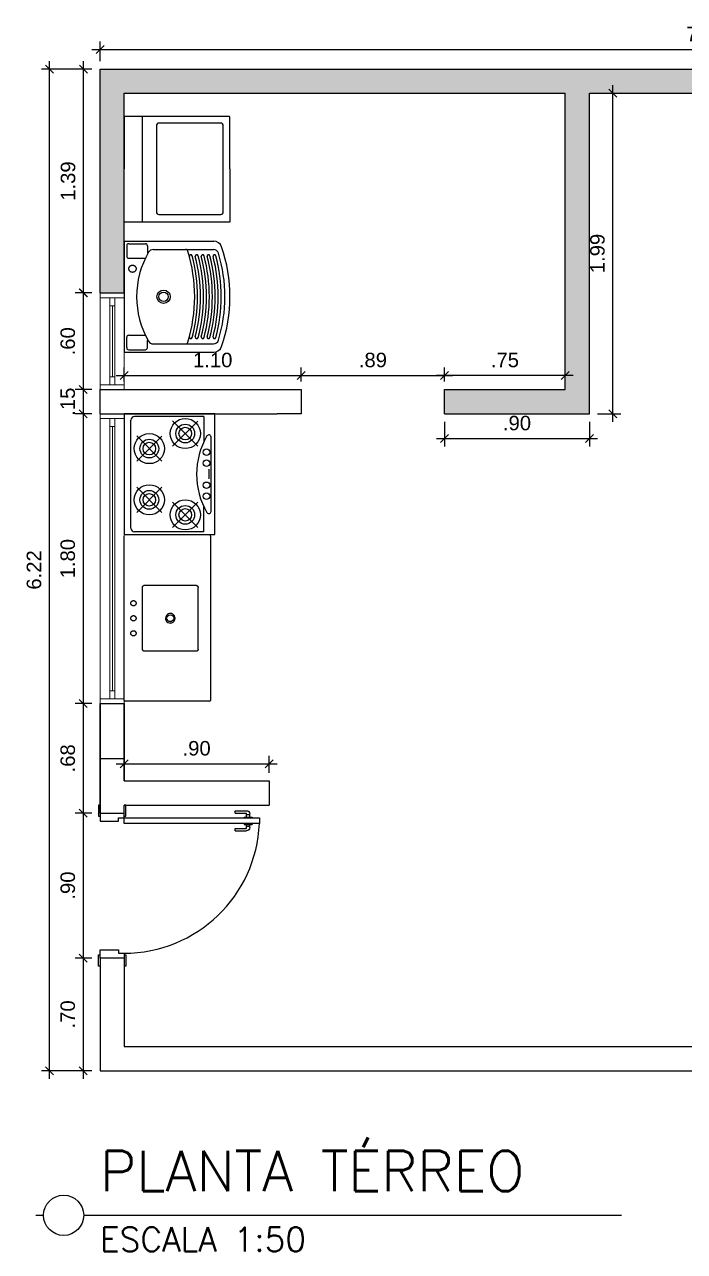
# Model space of a CAD drawing. Header units: millimetres. Extents: x 778.5 to 797.5, y 737.4 to 745.
# Drawn here: x 778.5 to 782.6, y 737.43 to 745.05 of the extents above; entities that cross this region are included whole.
import ezdxf

# ---------------------------------------------------------------- set-up
doc = ezdxf.new("R2010")
doc.units = ezdxf.units.MM
doc.linetypes.add('DASHED', pattern=[15, 12, -3])
doc.linetypes.add('DASHSPACE', pattern=[30, 12, -18])
for name, color, linetype in [('ALVENARIA', 4, 'Continuous'), ('CAIXILHOS', 1, 'Continuous'), ('COTAS', 7, 'Continuous'), ('HACHURA', 253, 'Continuous'), ('MOBILIARIOS', 8, 'Continuous'), ('SIMBOLOS', 7, 'Continuous'), ('TEXTOS', 2, 'Continuous')]:
    doc.layers.add(name, color=color, linetype=linetype)
doc.layers.add('Arq-Caixilho', color=1, linetype='Continuous', lineweight=13)
doc.layers.add('Arq-Parede Baixa Osso', color=2, linetype='Continuous', lineweight=20)
doc.styles.add('1.50', font='simplex.shx', dxfattribs={"height": 0.06})
doc.styles.get("Standard").update_dxf_attribs({"font": 'arial.ttf'})
doc.dimstyles.new('1.50', dxfattribs={"dimscale": 0.5, "dimtxt": 0.18, "dimasz": 0.1, "dimexe": 0.1, "dimexo": 0.1, "dimgap": 0.1, "dimtad": 1, "dimzin": 4, "dimdsep": 46, "dimtxsty": 'Standard', "dimblk": 'OBLIQUE', "dimcen": 0.1, "dimdle": 0.1, "dimclrd": 1, "dimclre": 1, "dimclrt": 256, "dimadec": 0, "dimazin": 0, "dimtfac": 1, "dimtmove": 0, "dimatfit": 3, "dimldrblk": 'ORIGIN2', "dimfxl": 1.25, "dimtolj": 1, "dimarcsym": 1})
pattern_1 = [(0, (0, 0), (0, 6.985), [5.08, -1.905]), (90, (0, 0), (-6.985, 4e-16), [5.08, -1.905])]

# ---------------------------------------------------------------- blocks, each defined once
blk = doc.blocks.new('macaneta')
for p, q in [((-0.0425, -0.06), (-0.0225, -0.06)), ((-0.0361, -0.06), (-0.0361, -0.08)), ((-0.0175, -0.045), (-0.0225, -0.045)), ((-0.0225, -0.095), (-0.0225, -0.045)), ((0.0225, -0.045), (0.0175, -0.045)), ((0.0225, -0.095), (0.0225, -0.045)), ((0.0225, -0.06), (0.0425, -0.06)), ((0.0361, -0.06), (0.0361, -0.08)), ((-0.0625, -0.15), (-0.0625, -0.08)), ((-0.0625, -0.15), (-0.0475, -0.15)), ((-0.0475, -0.15), (-0.0475, -0.08)), ((-0.0475, -0.08), (-0.0225, -0.08)), ((-0.0175, -0.095), (-0.0225, -0.095)), ((0.0225, -0.095), (0.0175, -0.095)), ((0.0225, -0.08), (0.0475, -0.08)), ((0.0475, -0.15), (0.0475, -0.08)), ((0.0475, -0.15), (0.0625, -0.15)), ((0.0625, -0.15), (0.0625, -0.08))]:
    blk.add_line(p, q)
for centre, start, end in [((-0.0425, -0.08), 90, 180), ((0.0425, -0.08), 0, 90)]:
    blk.add_arc(centre, 0.02, start, end)
blk = doc.blocks.new('*U8')
blk.add_lwpolyline([(0.065, 0.2), (0.03, 0.2), (0.03, 1.04), (0.065, 1.04)], close=True)
for points in [[(0.02, 0.2), (0.02, 0.21), (-0.05, 0.21), (-0.05, 0.2)], [(0, 0.05), (0.05, 0.05), (0.05, 0.165), (0.03, 0.165), (0.03, 0.2), (0, 0.2)], [(0.9, 0.05), (0.85, 0.05), (0.85, 0.165), (0.87, 0.165), (0.87, 0.2), (0.9, 0.2)], [(0.88, 0.2), (0.88, 0.21), (0.95, 0.21), (0.95, 0.2)], [(-0.05, 0.05), (-0.05, 0.04), (0.02, 0.04), (0.02, 0.05)], [(0.95, 0.05), (0.95, 0.04), (0.88, 0.04), (0.88, 0.05)]]:
    blk.add_lwpolyline(points)
at = {"ltscale": 0.5}
blk.add_arc((0.0287, 0.1995), 0.8413, 0.03591, 87.52634, dxfattribs=at)
at = {"xscale": -1}
blk.add_blockref('macaneta', (0.0475, 1.04), dxfattribs=at)
blk = doc.blocks.new('*U10')
at = {"layer": 'Arq-Caixilho'}
for p, q in [((1.77, 0.0917), (0.08, 0.0917)), ((1.72, 0.0767), (0.08, 0.0767)), ((1.77, 0.0617), (0.08, 0.0617))]:
    blk.add_line(p, q, dxfattribs=at)
for points in [[(0, 0), (0.03, 0), (0.03, 0.15), (0, 0.15)], [(0.03, 0.0917), (0.08, 0.0917), (0.08, 0.0617), (0.03, 0.0617)], [(1.77, 0.0917), (1.72, 0.0917), (1.72, 0.0617), (1.77, 0.0617)], [(1.8, 0), (1.77, 0), (1.77, 0.15), (1.8, 0.15)], [(1.77, 0.0917), (1.77, 0.0917), (1.77, 0.0617), (1.77, 0.0617)]]:
    blk.add_lwpolyline(points, dxfattribs=at)
at = {"layer": 'Arq-Parede Baixa Osso'}
for p, q in [((1.77, 0.15), (0.03, 0.15)), ((1.77, 0), (0.03, 0))]:
    blk.add_line(p, q, dxfattribs=at)
blk = doc.blocks.new('*U11')
at = {"layer": 'Arq-Caixilho'}
for p, q in [((0.57, 0.0917), (0.08, 0.0917)), ((0.52, 0.0767), (0.08, 0.0767)), ((0.57, 0.0617), (0.08, 0.0617))]:
    blk.add_line(p, q, dxfattribs=at)
for points in [[(0, 0), (0.03, 0), (0.03, 0.15), (0, 0.15)], [(0.03, 0.0917), (0.08, 0.0917), (0.08, 0.0617), (0.03, 0.0617)], [(0.57, 0.0917), (0.52, 0.0917), (0.52, 0.0617), (0.57, 0.0617)], [(0.6, 0), (0.57, 0), (0.57, 0.15), (0.6, 0.15)], [(0.57, 0.0917), (0.57, 0.0917), (0.57, 0.0617), (0.57, 0.0617)]]:
    blk.add_lwpolyline(points, dxfattribs=at)
at = {"layer": 'Arq-Parede Baixa Osso'}
for p, q in [((0.57, 0.15), (0.03, 0.15)), ((0.57, 0), (0.03, 0))]:
    blk.add_line(p, q, dxfattribs=at)
blk = doc.blocks.new('_Oblique')
at = {"color": 0, "linetype": 'ByBlock', "lineweight": -2}
blk.add_line((-0.5, -0.5), (0.5, 0.5), dxfattribs=at)
blk = doc.blocks.new('*D30')
at = {"layer": 'COTAS', "color": 1, "lineweight": -2, "transparency": 16777216}
for p, q in [((778.9166, 744.7682), (778.8141, 744.7682)), ((778.8641, 743.3282), (778.8641, 744.8182)), ((778.9166, 743.3782), (778.8141, 743.3782))]:
    blk.add_line(p, q, dxfattribs=at)
at = {"layer": 'Defpoints', "color": 0, "transparency": 16777216}
for p in [(778.8641, 744.7682), (778.9666, 744.7682), (778.9666, 743.3782)]:
    blk.add_point(p, dxfattribs=at)
at = {"layer": 'COTAS', "color": 1, "lineweight": -2, "transparency": 16777216, "xscale": 0.05, "yscale": 0.05, "zscale": 0.05}
for p, rotation in [((778.8641, 744.7682), 90), ((778.8641, 743.3782), 270)]:
    blk.add_blockref('_Oblique', p, dxfattribs=dict(at, rotation=rotation))
at = {"layer": 'COTAS', "transparency": 16777216, "insert": (778.7681, 744.0732), "char_height": 0.09, "attachment_point": 5, "rotation": 90}
blk.add_mtext('\\A1;1.39', dxfattribs=at)
blk = doc.blocks.new('_Origin2')
at = {"color": 0, "linetype": 'ByBlock', "lineweight": -2}
blk.add_line((-0.5, 0), (-1, 0), dxfattribs=at)
for radius in [0.5, 0.25]:
    blk.add_circle((0, 0), radius, dxfattribs=at)
blk = doc.blocks.new('*D31')
at = {"layer": 'COTAS', "color": 1, "lineweight": -2, "transparency": 16777216}
for p, q in [((778.9666, 744.8182), (778.9666, 744.9401)), ((786.4966, 744.8182), (786.4966, 744.9401)), ((778.9166, 744.8901), (786.5466, 744.8901))]:
    blk.add_line(p, q, dxfattribs=at)
at = {"layer": 'Defpoints', "color": 0, "transparency": 16777216}
for p in [(786.4966, 744.8901), (778.9666, 744.7682), (786.4966, 744.7682)]:
    blk.add_point(p, dxfattribs=at)
at = {"layer": 'COTAS', "color": 1, "lineweight": -2, "transparency": 16777216, "xscale": 0.05, "yscale": 0.05, "zscale": 0.05, "rotation": 180}
blk.add_blockref('_Oblique', (778.9666, 744.8901), dxfattribs=at)
at = {"layer": 'COTAS', "color": 1, "lineweight": -2, "transparency": 16777216, "xscale": 0.05, "yscale": 0.05, "zscale": 0.05}
blk.add_blockref('_Oblique', (786.4966, 744.8901), dxfattribs=at)
at = {"layer": 'COTAS', "transparency": 16777216, "insert": (782.7316, 744.9861), "char_height": 0.09, "attachment_point": 5}
blk.add_mtext('\\A1;7.53', dxfattribs=at)
blk = doc.blocks.new('*D35')
at = {"layer": 'COTAS', "color": 1, "lineweight": -2, "transparency": 16777216}
for p, q in [((778.8624, 743.4282), (778.8624, 742.7282)), ((778.9166, 743.3782), (778.8124, 743.3782)), ((778.9166, 742.7782), (778.8124, 742.7782))]:
    blk.add_line(p, q, dxfattribs=at)
at = {"layer": 'Defpoints', "color": 0, "transparency": 16777216}
for p in [(778.9666, 743.3782), (778.8624, 742.7782), (778.9666, 742.7782)]:
    blk.add_point(p, dxfattribs=at)
at = {"layer": 'COTAS', "color": 1, "lineweight": -2, "transparency": 16777216, "xscale": 0.05, "yscale": 0.05, "zscale": 0.05}
for p, rotation in [((778.8624, 743.3782), 90), ((778.8624, 742.7782), 270)]:
    blk.add_blockref('_Oblique', p, dxfattribs=dict(at, rotation=rotation))
at = {"layer": 'COTAS', "transparency": 16777216, "insert": (778.7665, 743.0782), "char_height": 0.09, "attachment_point": 5, "rotation": 90}
blk.add_mtext('\\A1;.60', dxfattribs=at)
blk = doc.blocks.new('*D36')
at = {"layer": 'COTAS', "color": 1, "lineweight": -2, "transparency": 16777216}
for p, q in [((778.8624, 742.8282), (778.8624, 742.5782)), ((778.9166, 742.7782), (778.8124, 742.7782)), ((778.9166, 742.6282), (778.8124, 742.6282))]:
    blk.add_line(p, q, dxfattribs=at)
at = {"layer": 'Defpoints', "color": 0, "transparency": 16777216}
for p in [(778.9666, 742.7782), (778.8624, 742.6282), (778.9666, 742.6282)]:
    blk.add_point(p, dxfattribs=at)
at = {"layer": 'COTAS', "color": 1, "lineweight": -2, "transparency": 16777216, "xscale": 0.05, "yscale": 0.05, "zscale": 0.05}
for p, rotation in [((778.8624, 742.7782), 90), ((778.8624, 742.6282), 270)]:
    blk.add_blockref('_Oblique', p, dxfattribs=dict(at, rotation=rotation))
at = {"layer": 'COTAS', "transparency": 16777216, "insert": (778.7665, 742.7032), "char_height": 0.09, "attachment_point": 5, "rotation": 90}
blk.add_mtext('\\A1;.15', dxfattribs=at)
blk = doc.blocks.new('*D37')
at = {"layer": 'COTAS', "color": 1, "lineweight": -2, "transparency": 16777216}
for p, q in [((778.8624, 742.6782), (778.8624, 740.7782)), ((778.9166, 742.6282), (778.8124, 742.6282)), ((778.9166, 740.8282), (778.8124, 740.8282))]:
    blk.add_line(p, q, dxfattribs=at)
at = {"layer": 'Defpoints', "color": 0, "transparency": 16777216}
for p in [(778.9666, 742.6282), (778.8624, 740.8282), (778.9666, 740.8282)]:
    blk.add_point(p, dxfattribs=at)
at = {"layer": 'COTAS', "color": 1, "lineweight": -2, "transparency": 16777216, "xscale": 0.05, "yscale": 0.05, "zscale": 0.05}
for p, rotation in [((778.8624, 742.6282), 90), ((778.8624, 740.8282), 270)]:
    blk.add_blockref('_Oblique', p, dxfattribs=dict(at, rotation=rotation))
at = {"layer": 'COTAS', "transparency": 16777216, "insert": (778.7665, 741.7282), "char_height": 0.09, "attachment_point": 5, "rotation": 90}
blk.add_mtext('\\A1;1.80', dxfattribs=at)
blk = doc.blocks.new('*D38')
at = {"layer": 'COTAS', "color": 1, "lineweight": -2, "transparency": 16777216}
for p, q in [((778.9166, 740.8282), (778.8124, 740.8282)), ((778.8624, 740.8782), (778.8624, 740.0982)), ((778.9166, 740.1482), (778.8124, 740.1482))]:
    blk.add_line(p, q, dxfattribs=at)
at = {"layer": 'Defpoints', "color": 0, "transparency": 16777216}
for p in [(778.9666, 740.8282), (778.8624, 740.1482), (778.9666, 740.1482)]:
    blk.add_point(p, dxfattribs=at)
at = {"layer": 'COTAS', "color": 1, "lineweight": -2, "transparency": 16777216, "xscale": 0.05, "yscale": 0.05, "zscale": 0.05}
for p, rotation in [((778.8624, 740.8282), 90), ((778.8624, 740.1482), 270)]:
    blk.add_blockref('_Oblique', p, dxfattribs=dict(at, rotation=rotation))
at = {"layer": 'COTAS', "transparency": 16777216, "insert": (778.7665, 740.4882), "char_height": 0.09, "attachment_point": 5, "rotation": 90}
blk.add_mtext('\\A1;.68', dxfattribs=at)
blk = doc.blocks.new('*D39')
at = {"layer": 'COTAS', "color": 1, "lineweight": -2, "transparency": 16777216}
for p, q in [((778.8624, 740.1982), (778.8624, 739.1982)), ((778.9166, 740.1482), (778.8124, 740.1482)), ((778.9166, 739.2482), (778.8124, 739.2482))]:
    blk.add_line(p, q, dxfattribs=at)
at = {"layer": 'Defpoints', "color": 0, "transparency": 16777216}
for p in [(778.9666, 740.1482), (778.8624, 739.2482), (778.9666, 739.2482)]:
    blk.add_point(p, dxfattribs=at)
at = {"layer": 'COTAS', "color": 1, "lineweight": -2, "transparency": 16777216, "xscale": 0.05, "yscale": 0.05, "zscale": 0.05}
for p, rotation in [((778.8624, 740.1482), 90), ((778.8624, 739.2482), 270)]:
    blk.add_blockref('_Oblique', p, dxfattribs=dict(at, rotation=rotation))
at = {"layer": 'COTAS', "transparency": 16777216, "insert": (778.7665, 739.6982), "char_height": 0.09, "attachment_point": 5, "rotation": 90}
blk.add_mtext('\\A1;.90', dxfattribs=at)
blk = doc.blocks.new('*D40')
at = {"layer": 'COTAS', "color": 1, "lineweight": -2, "transparency": 16777216}
for p, q in [((778.8624, 739.2982), (778.8624, 738.4982)), ((778.9166, 739.2482), (778.8124, 739.2482)), ((778.9166, 738.5482), (778.8124, 738.5482))]:
    blk.add_line(p, q, dxfattribs=at)
at = {"layer": 'Defpoints', "color": 0, "transparency": 16777216}
for p in [(778.9666, 739.2482), (778.8624, 738.5482), (778.9666, 738.5482)]:
    blk.add_point(p, dxfattribs=at)
at = {"layer": 'COTAS', "color": 1, "lineweight": -2, "transparency": 16777216, "xscale": 0.05, "yscale": 0.05, "zscale": 0.05}
for p, rotation in [((778.8624, 739.2482), 90), ((778.8624, 738.5482), 270)]:
    blk.add_blockref('_Oblique', p, dxfattribs=dict(at, rotation=rotation))
at = {"layer": 'COTAS', "transparency": 16777216, "insert": (778.7665, 738.8982), "char_height": 0.09, "attachment_point": 5, "rotation": 90}
blk.add_mtext('\\A1;.70', dxfattribs=at)
blk = doc.blocks.new('*D41')
at = {"layer": 'COTAS', "color": 1, "lineweight": -2, "transparency": 16777216}
for p, q in [((778.9166, 744.7682), (778.6025, 744.7682)), ((778.6525, 738.4982), (778.6525, 744.8182)), ((778.9166, 738.5482), (778.6025, 738.5482))]:
    blk.add_line(p, q, dxfattribs=at)
at = {"layer": 'Defpoints', "color": 0, "transparency": 16777216}
for p in [(778.6525, 744.7682), (778.9666, 744.7682), (778.9666, 738.5482)]:
    blk.add_point(p, dxfattribs=at)
at = {"layer": 'COTAS', "color": 1, "lineweight": -2, "transparency": 16777216, "xscale": 0.05, "yscale": 0.05, "zscale": 0.05}
for p, rotation in [((778.6525, 744.7682), 90), ((778.6525, 738.5482), 270)]:
    blk.add_blockref('_Oblique', p, dxfattribs=dict(at, rotation=rotation))
at = {"layer": 'COTAS', "transparency": 16777216, "insert": (778.5566, 741.6582), "char_height": 0.09, "attachment_point": 5, "rotation": 90}
blk.add_mtext('\\A1;6.22', dxfattribs=at)
blk = doc.blocks.new('*D42')
at = {"color": 1, "lineweight": -2, "transparency": 16777216}
for p, q in [((779.0666, 742.8656), (780.2666, 742.8656)), ((779.1166, 742.8282), (779.1166, 742.9156)), ((780.2166, 742.8282), (780.2166, 742.9156))]:
    blk.add_line(p, q, dxfattribs=at)
at = {"layer": 'Defpoints', "color": 0, "transparency": 16777216}
for p in [(780.2166, 742.8656), (779.1166, 742.7782), (780.2166, 742.7782)]:
    blk.add_point(p, dxfattribs=at)
at = {"color": 1, "lineweight": -2, "transparency": 16777216, "xscale": 0.05, "yscale": 0.05, "zscale": 0.05, "rotation": 180}
blk.add_blockref('_Oblique', (779.1166, 742.8656), dxfattribs=at)
at = {"color": 1, "lineweight": -2, "transparency": 16777216, "xscale": 0.05, "yscale": 0.05, "zscale": 0.05}
blk.add_blockref('_Oblique', (780.2166, 742.8656), dxfattribs=at)
at = {"transparency": 16777216, "insert": (779.6666, 742.9615), "char_height": 0.09, "attachment_point": 5}
blk.add_mtext('\\A1;1.10', dxfattribs=at)
blk = doc.blocks.new('*D43')
at = {"color": 1, "lineweight": -2, "transparency": 16777216}
for p, q in [((780.1666, 742.8656), (781.1566, 742.8656)), ((780.2166, 742.8282), (780.2166, 742.9156)), ((781.1066, 742.8282), (781.1066, 742.9156))]:
    blk.add_line(p, q, dxfattribs=at)
at = {"layer": 'Defpoints', "color": 0, "transparency": 16777216}
for p in [(781.1066, 742.8656), (780.2166, 742.7782), (781.1066, 742.7782)]:
    blk.add_point(p, dxfattribs=at)
at = {"color": 1, "lineweight": -2, "transparency": 16777216, "xscale": 0.05, "yscale": 0.05, "zscale": 0.05, "rotation": 180}
blk.add_blockref('_Oblique', (780.2166, 742.8656), dxfattribs=at)
at = {"color": 1, "lineweight": -2, "transparency": 16777216, "xscale": 0.05, "yscale": 0.05, "zscale": 0.05}
blk.add_blockref('_Oblique', (781.1066, 742.8656), dxfattribs=at)
at = {"transparency": 16777216, "insert": (780.6616, 742.9615), "char_height": 0.09, "attachment_point": 5}
blk.add_mtext('\\A1;.89', dxfattribs=at)
blk = doc.blocks.new('*D44')
at = {"color": 1, "lineweight": -2, "transparency": 16777216}
for p, q in [((781.9066, 742.8656), (781.0566, 742.8656)), ((781.1066, 742.8282), (781.1066, 742.9156)), ((781.8566, 742.8282), (781.8566, 742.9156))]:
    blk.add_line(p, q, dxfattribs=at)
at = {"layer": 'Defpoints', "color": 0, "transparency": 16777216}
for p in [(781.1066, 742.8656), (781.1066, 742.7782), (781.8566, 742.7782)]:
    blk.add_point(p, dxfattribs=at)
at = {"color": 1, "lineweight": -2, "transparency": 16777216, "xscale": 0.05, "yscale": 0.05, "zscale": 0.05, "rotation": 180}
blk.add_blockref('_Oblique', (781.1066, 742.8656), dxfattribs=at)
at = {"color": 1, "lineweight": -2, "transparency": 16777216, "xscale": 0.05, "yscale": 0.05, "zscale": 0.05}
blk.add_blockref('_Oblique', (781.8566, 742.8656), dxfattribs=at)
at = {"transparency": 16777216, "insert": (781.4816, 742.9614), "char_height": 0.09, "attachment_point": 5}
blk.add_mtext('\\A1;.75', dxfattribs=at)
blk = doc.blocks.new('*D45')
at = {"color": 1, "lineweight": -2, "transparency": 16777216}
for p, q in [((782.0566, 744.6182), (782.2026, 744.6182)), ((782.1526, 742.5782), (782.1526, 744.6682)), ((782.0566, 742.6282), (782.2026, 742.6282))]:
    blk.add_line(p, q, dxfattribs=at)
at = {"layer": 'Defpoints', "color": 0, "transparency": 16777216}
for p in [(782.0066, 744.6182), (782.1526, 744.6182), (782.0066, 742.6282)]:
    blk.add_point(p, dxfattribs=at)
at = {"color": 1, "lineweight": -2, "transparency": 16777216, "xscale": 0.05, "yscale": 0.05, "zscale": 0.05}
for p, rotation in [((782.1526, 744.6182), 90), ((782.1526, 742.6282), 270)]:
    blk.add_blockref('_Oblique', p, dxfattribs=dict(at, rotation=rotation))
at = {"transparency": 16777216, "insert": (782.0566, 743.6232), "char_height": 0.09, "attachment_point": 5, "rotation": 90}
blk.add_mtext('\\A1;1.99', dxfattribs=at)
blk = doc.blocks.new('*D50')
at = {"layer": 'Defpoints', "color": 0, "transparency": 16777216}
for p in [(779.1166, 740.5616), (780.0166, 740.4543), (780.0166, 740.3482)]:
    blk.add_point(p, dxfattribs=at)
at = {"layer": 'SIMBOLOS', "color": 1, "lineweight": -2, "transparency": 16777216}
for p, q in [((779.1166, 740.5116), (779.1166, 740.4043)), ((780.0166, 740.3982), (780.0166, 740.5043)), ((779.0666, 740.4543), (780.0666, 740.4543))]:
    blk.add_line(p, q, dxfattribs=at)
at = {"layer": 'SIMBOLOS', "color": 1, "lineweight": -2, "transparency": 16777216, "xscale": 0.05, "yscale": 0.05, "zscale": 0.05, "rotation": 180}
blk.add_blockref('_Oblique', (779.1166, 740.4543), dxfattribs=at)
at = {"layer": 'SIMBOLOS', "color": 1, "lineweight": -2, "transparency": 16777216, "xscale": 0.05, "yscale": 0.05, "zscale": 0.05}
blk.add_blockref('_Oblique', (780.0166, 740.4543), dxfattribs=at)
at = {"layer": 'SIMBOLOS', "transparency": 16777216, "insert": (779.5666, 740.5502), "char_height": 0.09, "attachment_point": 5}
blk.add_mtext('\\A1;.90', dxfattribs=at)
blk = doc.blocks.new('*D51')
at = {"color": 1, "lineweight": -2, "transparency": 16777216}
for p, q in [((781.1066, 742.5782), (781.1066, 742.4239)), ((782.0066, 742.5782), (782.0066, 742.4239)), ((781.0566, 742.4739), (782.0566, 742.4739))]:
    blk.add_line(p, q, dxfattribs=at)
at = {"layer": 'Defpoints', "color": 0, "transparency": 16777216}
for p in [(781.1066, 742.6282), (782.0066, 742.6282), (782.0066, 742.4739)]:
    blk.add_point(p, dxfattribs=at)
at = {"color": 1, "lineweight": -2, "transparency": 16777216, "xscale": 0.05, "yscale": 0.05, "zscale": 0.05, "rotation": 180}
blk.add_blockref('_Oblique', (781.1066, 742.4739), dxfattribs=at)
at = {"color": 1, "lineweight": -2, "transparency": 16777216, "xscale": 0.05, "yscale": 0.05, "zscale": 0.05}
blk.add_blockref('_Oblique', (782.0066, 742.4739), dxfattribs=at)
at = {"transparency": 16777216, "insert": (781.5566, 742.5698), "char_height": 0.09, "attachment_point": 5}
blk.add_mtext('\\A1;.90', dxfattribs=at)

msp = doc.modelspace()

# ---------------------------------------------------------------- hatches: boundary and pattern name
at = {"layer": 'HACHURA'}
h = msp.add_hatch(color=256, dxfattribs=at)
h.dxf.hatch_style = 1
h.paths.add_polyline_path([(786.4966, 744.7682), (778.9666, 744.7682), (778.9666, 743.3782), (779.1166, 743.3782), (779.1166, 744.6182), (781.8566, 744.6182), (781.8566, 742.7782), (781.1066, 742.7782), (781.1066, 742.6282), (782.0066, 742.6282), (782.0066, 744.6182), (786.3466, 744.6182), (786.3466, 743.6982, -0.424475), (785.4252, 742.7682), (785.2752, 742.7682), (785.2766, 742.6182), (785.4266, 742.6182, 0.424475), (786.4966, 743.657)])
h = msp.add_hatch(dxfattribs=at)
h.set_pattern_fill('ANGLE', color=256)
h.set_pattern_definition(pattern_1)
h.paths.add_polyline_path([(780.2166, 742.7782), (780.0666, 742.7782), (778.9666, 742.7782), (778.9666, 742.6282), (780.0666, 742.6282), (780.2166, 742.6282)])
h = msp.add_hatch(dxfattribs=at)
h.set_pattern_fill('ANGLE', color=256)
h.set_pattern_definition(pattern_1)
h.paths.add_polyline_path([(779.1166, 740.8282), (778.9666, 740.8282), (778.9666, 740.5497), (779.1166, 740.5497)])
h = msp.add_hatch(dxfattribs=at)
h.set_pattern_fill('ANGLE', color=256)
h.set_pattern_definition([(0, (5.1605, 1.069), (0, 6.985), [5.08, -1.905]), (90, (5.1605, 1.069), (-6.985, 4e-16), [5.08, -1.905])])
h.paths.add_polyline_path([(779.1166, 740.8013), (778.9666, 740.8013), (778.9666, 740.1751), (779.1166, 740.1751)])
h = msp.add_hatch(dxfattribs=at)
h.set_pattern_fill('ANGLE', color=256)
h.set_pattern_definition(pattern_1)
h.paths.add_polyline_path([(779.1166, 740.5497), (778.9666, 740.5497), (778.9666, 740.4882), (779.1166, 740.4882)])
h = msp.add_hatch(dxfattribs=at)
h.set_pattern_fill('ANGLE', color=256)
h.set_pattern_definition(pattern_1)
h.paths.add_polyline_path([(779.1166, 740.4882), (778.9666, 740.4882), (778.9666, 740.453), (779.023, 740.433)])
h = msp.add_hatch(dxfattribs=at)
h.set_pattern_fill('ANGLE', color=256)
h.set_pattern_definition(pattern_1)
h.paths.add_polyline_path([(779.1166, 740.3482), (779.1166, 740.3997), (778.9666, 740.3997), (778.9666, 740.1482)])
h = msp.add_hatch(dxfattribs=at)
h.set_pattern_fill('ANGLE', color=256)
h.set_pattern_definition(pattern_1)
h.paths.add_polyline_path([(780.0166, 740.3482), (779.1166, 740.3482), (778.9666, 740.1482), (779.1166, 740.1482), (779.1166, 740.1982), (779.1266, 740.1982), (780.0166, 740.1982)])
h = msp.add_hatch(dxfattribs=at)
h.set_pattern_fill('ANGLE', color=256)
h.set_pattern_definition(pattern_1)
h.paths.add_polyline_path([(786.4966, 738.6982), (779.1166, 738.6982), (779.1166, 739.2482), (778.9666, 739.2482), (778.9666, 738.5482), (786.4966, 738.5482)])

# ---------------------------------------------------------------- linework, layer by layer
at = {"layer": 'ALVENARIA'}
for p, q in [((778.9666, 743.3782), (778.9666, 744.7682)), ((778.9666, 744.7682), (786.4966, 744.7682)), ((779.1166, 743.3782), (779.1166, 744.6182)), ((779.1166, 744.6182), (781.8566, 744.6182)), ((781.8566, 742.7782), (781.8566, 744.6182)), ((782.0066, 742.6282), (782.0066, 744.6182)), ((782.0066, 744.6182), (786.3466, 744.6182)), ((778.9666, 743.3782), (779.1166, 743.3782)), ((778.9666, 742.7782), (780.0666, 742.7782)), ((778.9666, 742.6282), (778.9666, 742.7782)), ((780.0666, 742.7782), (780.2166, 742.7782)), ((780.2166, 742.7782), (780.2166, 742.6282)), ((781.1066, 742.7782), (781.8566, 742.7782)), ((781.1066, 742.6282), (781.1066, 742.7782)), ((778.9666, 742.6282), (780.0666, 742.6282)), ((780.2166, 742.6282), (780.0666, 742.6282)), ((781.1066, 742.6282), (782.0066, 742.6282)), ((778.9666, 740.1482), (778.9666, 740.8282)), ((778.9666, 740.8282), (779.1166, 740.8282)), ((778.9666, 740.8282), (778.9666, 740.1482)), ((778.9666, 740.8282), (779.1166, 740.8282)), ((778.9666, 740.8282), (778.9666, 740.1482)), ((779.1166, 740.3482), (779.1166, 740.8282)), ((779.1166, 740.8282), (779.1166, 740.3482)), ((779.1166, 740.3482), (780.0166, 740.3482)), ((780.0166, 740.3482), (780.0166, 740.1982)), ((779.1166, 740.1982), (780.0166, 740.1982)), ((779.1166, 740.1482), (779.1166, 740.1982)), ((778.9666, 740.1482), (779.1166, 740.1482)), ((779.1166, 739.2482), (778.9666, 739.2482))]:
    msp.add_line(p, q, dxfattribs=at)
for points in [[(778.9666, 739.2482), (778.9666, 738.5482)], [(778.9666, 739.2482), (778.9666, 738.5482)], [(779.1166, 739.2482), (779.1166, 738.6982)], [(779.1166, 738.6982), (786.4966, 738.6982)], [(778.9666, 738.5482), (786.4966, 738.5482)]]:
    msp.add_lwpolyline(points, dxfattribs=at)
at = {"layer": 'HACHURA'}
msp.add_line((778.9666, 740.4882), (779.1166, 740.4882), dxfattribs=at)
at = {"layer": 'MOBILIARIOS'}
for p, q in [((779.2284, 744.4736), (779.2284, 743.8179)), ((779.1166, 743.6995), (779.1166, 743.0104)), ((779.1166, 743.6995), (779.673, 743.6995)), ((779.2958, 743.648), (779.6713, 743.648)), ((779.2958, 743.0619), (779.6713, 743.0619)), ((779.1166, 743.0104), (779.673, 743.0104)), ((779.1589, 741.9175), (779.1589, 742.588)), ((779.6122, 742.6107), (779.1816, 742.6107)), ((779.4177, 742.5836), (779.5748, 742.4272)), ((779.4177, 742.4267), (779.5748, 742.5831)), ((779.6122, 742.6107), (779.6122, 742.4555)), ((779.1943, 742.4903), (779.3513, 742.3339)), ((779.1943, 742.3334), (779.3513, 742.4898)), ((779.6561, 742.0219), (779.6561, 742.4836)), ((779.6451, 742.2245), (779.6451, 742.2841)), ((779.1943, 742.172), (779.3513, 742.0157)), ((779.1943, 742.0152), (779.3513, 742.1716)), ((779.4177, 742.0787), (779.5748, 741.9223)), ((779.4177, 741.9219), (779.5748, 742.0782)), ((779.6122, 741.8947), (779.6122, 742.05)), ((779.6122, 741.8947), (779.1816, 741.8947)), ((779.6521, 741.8686), (779.6521, 741.8773)), ((779.1166, 740.8477), (779.1166, 741.8686)), ((779.1166, 741.7973), (779.1166, 741.8024)), ((779.6521, 741.8686), (779.6521, 740.8477)), ((779.2303, 741.1669), (779.2303, 741.5494)), ((779.2444, 741.5635), (779.5616, 741.5635)), ((779.5757, 741.1669), (779.5757, 741.5494)), ((779.5616, 741.1528), (779.2444, 741.1528)), ((779.6474, 740.843), (779.1212, 740.843))]:
    msp.add_line(p, q, dxfattribs=at)
at = {"layer": 'MOBILIARIOS', "ltscale": 0.24998}
for p, q in [((779.1322, 743.6711), (779.1322, 743.6067)), ((779.1322, 743.0387), (779.1322, 743.1031))]:
    msp.add_line(p, q, dxfattribs=at)
at = {"layer": 'MOBILIARIOS', "ltscale": 0.399981}
for p, q in [((779.145, 743.684), (779.2481, 743.684)), ((779.145, 743.0259), (779.2481, 743.0259))]:
    msp.add_line(p, q, dxfattribs=at)
at = {"layer": 'MOBILIARIOS', "ltscale": 0.171677}
for p, q in [((779.261, 743.6711), (779.261, 743.6269)), ((779.261, 743.0387), (779.261, 743.083))]:
    msp.add_line(p, q, dxfattribs=at)
at = {"layer": 'MOBILIARIOS', "ltscale": 0.387607}
for p, q in [((779.145, 743.5939), (779.2449, 743.5939)), ((779.145, 743.116), (779.2449, 743.116))]:
    msp.add_line(p, q, dxfattribs=at)
at = {"layer": 'MOBILIARIOS', "ltscale": 0.001816}
for p, q in [((779.3731, 741.3582), (779.3731, 741.3585)), ((779.4329, 741.3582), (779.4329, 741.3585))]:
    msp.add_line(p, q, dxfattribs=at)
at = {"layer": 'MOBILIARIOS', "ltscale": 0.001812}
for p, q in [((779.3731, 741.3578), (779.3731, 741.3582)), ((779.4329, 741.3578), (779.4329, 741.3582))]:
    msp.add_line(p, q, dxfattribs=at)
at = {"layer": 'MOBILIARIOS', "ltscale": 0.001853}
for p, q in [((779.403, 741.388), (779.4027, 741.388)), ((779.4033, 741.388), (779.403, 741.388))]:
    msp.add_line(p, q, dxfattribs=at)
at = {"layer": 'MOBILIARIOS', "ltscale": 0.001536}
for p, q in [((779.403, 741.3283), (779.4027, 741.3283)), ((779.4033, 741.3283), (779.403, 741.3283))]:
    msp.add_line(p, q, dxfattribs=at)
at = {"layer": 'MOBILIARIOS'}
for points in [[(779.7723, 744.1492), (779.7723, 744.4707, 0.414214), (779.7694, 744.4736), (779.1195, 744.4736, 0.414214), (779.1166, 744.4707), (779.1166, 744.1492)], [(779.7723, 744.1492), (779.7723, 743.8208, -0.414214), (779.7694, 743.8179), (779.1195, 743.8179, -0.165092), (779.1166, 743.8278), (779.1166, 744.1492)]]:
    msp.add_lwpolyline(points, format="xyb", dxfattribs=at)
msp.add_lwpolyline([(779.7323, 743.8814), (779.7323, 744.4171, 0.414214), (779.7163, 744.4331), (779.3325, 744.4331, 0.414214), (779.3165, 744.4171), (779.3165, 743.8814, 0.414214), (779.3325, 743.8654), (779.7163, 743.8654, 0.414214)], format="xyb", close=True, dxfattribs=at)
msp.add_lwpolyline([(779.6794, 741.8773), (779.6794, 742.6282), (779.1166, 742.6282), (779.1166, 741.8773), (779.6794, 741.8773)], close=True, dxfattribs=at)
for points in [[(779.2303, 741.5494), (779.2303, 741.5498), (779.2303, 741.5501), (779.2303, 741.5504), (779.2304, 741.5507), (779.2304, 741.551), (779.2304, 741.5512), (779.2304, 741.5514), (779.2305, 741.5516), (779.2305, 741.5518), (779.2305, 741.552), (779.2306, 741.5522), (779.2306, 741.5524), (779.2306, 741.5526), (779.2307, 741.5528), (779.2307, 741.5529), (779.2308, 741.5533), (779.2309, 741.5536), (779.231, 741.5539), (779.2311, 741.5542), (779.2312, 741.5545), (779.2313, 741.5548), (779.2314, 741.5551), (779.2316, 741.5554), (779.2317, 741.5557), (779.2319, 741.5559), (779.232, 741.5562), (779.2322, 741.5565), (779.2323, 741.5568), (779.2325, 741.557), (779.2326, 741.5573), (779.2328, 741.5575), (779.233, 741.5578), (779.2332, 741.558), (779.2334, 741.5583), (779.2335, 741.5585), (779.2337, 741.5587), (779.234, 741.559), (779.2342, 741.5592), (779.2344, 741.5594), (779.2346, 741.5597), (779.2349, 741.5599), (779.2351, 741.5601), (779.2353, 741.5603), (779.2356, 741.5605), (779.2358, 741.5607), (779.2361, 741.5608), (779.2363, 741.561), (779.2365, 741.5612), (779.2368, 741.5614), (779.2371, 741.5615), (779.2373, 741.5617), (779.2376, 741.5618), (779.2379, 741.562), (779.2382, 741.5621), (779.2385, 741.5623), (779.2388, 741.5624), (779.2391, 741.5625), (779.2394, 741.5626), (779.2397, 741.5627), (779.24, 741.5628), (779.2403, 741.5629), (779.2406, 741.563), (779.2409, 741.5631), (779.2411, 741.5632), (779.2412, 741.5632), (779.2414, 741.5632), (779.2416, 741.5633), (779.2418, 741.5633), (779.242, 741.5634), (779.2423, 741.5634), (779.2425, 741.5634), (779.2426, 741.5634), (779.2428, 741.5634), (779.2431, 741.5635), (779.2434, 741.5635), (779.2438, 741.5635), (779.244, 741.5635), (779.2444, 741.5635)], [(779.5616, 741.5635), (779.562, 741.5635), (779.5622, 741.5635), (779.5626, 741.5635), (779.5629, 741.5635), (779.5632, 741.5634), (779.5634, 741.5634), (779.5635, 741.5634), (779.5637, 741.5634), (779.564, 741.5634), (779.5642, 741.5633), (779.5644, 741.5633), (779.5646, 741.5632), (779.5648, 741.5632), (779.565, 741.5632), (779.5651, 741.5631), (779.5654, 741.563), (779.5657, 741.5629), (779.566, 741.5628), (779.5663, 741.5627), (779.5666, 741.5626), (779.5669, 741.5625), (779.5672, 741.5624), (779.5675, 741.5623), (779.5678, 741.5621), (779.5681, 741.562), (779.5684, 741.5618), (779.5687, 741.5617), (779.5689, 741.5615), (779.5692, 741.5614), (779.5695, 741.5612), (779.5697, 741.561), (779.57, 741.5608), (779.5702, 741.5607), (779.5704, 741.5605), (779.5707, 741.5603), (779.5709, 741.5601), (779.5711, 741.5599), (779.5714, 741.5597), (779.5716, 741.5594), (779.5718, 741.5592), (779.572, 741.559), (779.5723, 741.5587), (779.5725, 741.5585), (779.5726, 741.5583), (779.5728, 741.558), (779.573, 741.5578), (779.5732, 741.5575), (779.5734, 741.5573), (779.5735, 741.557), (779.5737, 741.5568), (779.5739, 741.5565), (779.574, 741.5562), (779.5742, 741.5559), (779.5743, 741.5557), (779.5744, 741.5554), (779.5746, 741.5551), (779.5747, 741.5548), (779.5748, 741.5545), (779.5749, 741.5542), (779.575, 741.5539), (779.5751, 741.5536), (779.5752, 741.5533), (779.5753, 741.5529), (779.5753, 741.5528), (779.5754, 741.5526), (779.5754, 741.5524), (779.5755, 741.5522), (779.5755, 741.552), (779.5755, 741.5518), (779.5756, 741.5516), (779.5756, 741.5514), (779.5756, 741.5512), (779.5756, 741.551), (779.5756, 741.5507), (779.5757, 741.5504), (779.5757, 741.5501), (779.5757, 741.5498), (779.5757, 741.5494)], [(779.2444, 741.1528), (779.244, 741.1528), (779.2438, 741.1528), (779.2434, 741.1528), (779.2431, 741.1528), (779.2428, 741.1529), (779.2426, 741.1529), (779.2425, 741.1529), (779.2423, 741.1529), (779.242, 741.153), (779.2418, 741.153), (779.2416, 741.153), (779.2414, 741.1531), (779.2412, 741.1531), (779.2411, 741.1532), (779.2409, 741.1532), (779.2406, 741.1533), (779.2403, 741.1534), (779.24, 741.1535), (779.2397, 741.1536), (779.2394, 741.1537), (779.2391, 741.1538), (779.2388, 741.1539), (779.2385, 741.1541), (779.2382, 741.1542), (779.2379, 741.1543), (779.2376, 741.1545), (779.2373, 741.1546), (779.2371, 741.1548), (779.2368, 741.155), (779.2365, 741.1551), (779.2363, 741.1553), (779.2361, 741.1555), (779.2358, 741.1557), (779.2356, 741.1558), (779.2353, 741.156), (779.2351, 741.1562), (779.2349, 741.1564), (779.2346, 741.1567), (779.2344, 741.1569), (779.2342, 741.1571), (779.234, 741.1573), (779.2338, 741.1576), (779.2336, 741.1578), (779.2334, 741.1581), (779.2332, 741.1583), (779.233, 741.1585), (779.2328, 741.1588), (779.2326, 741.159), (779.2325, 741.1593), (779.2323, 741.1595), (779.2322, 741.1598), (779.232, 741.1601), (779.2319, 741.1604), (779.2317, 741.1607), (779.2316, 741.161), (779.2314, 741.1612), (779.2313, 741.1615), (779.2312, 741.1618), (779.2311, 741.1621), (779.231, 741.1625), (779.2309, 741.1628), (779.2308, 741.1631), (779.2307, 741.1634), (779.2307, 741.1635), (779.2306, 741.1637), (779.2306, 741.1639), (779.2306, 741.1641), (779.2305, 741.1643), (779.2305, 741.1645), (779.2305, 741.1647), (779.2304, 741.165), (779.2304, 741.1651), (779.2304, 741.1653), (779.2304, 741.1656), (779.2303, 741.1659), (779.2303, 741.1663), (779.2303, 741.1665), (779.2303, 741.1669)], [(779.5757, 741.1669), (779.5757, 741.1665), (779.5757, 741.1663), (779.5757, 741.1659), (779.5756, 741.1656), (779.5756, 741.1653), (779.5756, 741.1651), (779.5756, 741.165), (779.5756, 741.1647), (779.5755, 741.1645), (779.5755, 741.1643), (779.5755, 741.1641), (779.5754, 741.1639), (779.5754, 741.1637), (779.5753, 741.1635), (779.5753, 741.1634), (779.5752, 741.1631), (779.5751, 741.1628), (779.575, 741.1625), (779.5749, 741.1621), (779.5748, 741.1618), (779.5747, 741.1615), (779.5746, 741.1612), (779.5744, 741.161), (779.5743, 741.1607), (779.5742, 741.1604), (779.574, 741.1601), (779.5739, 741.1598), (779.5737, 741.1595), (779.5735, 741.1593), (779.5734, 741.159), (779.5732, 741.1588), (779.573, 741.1585), (779.5728, 741.1583), (779.5727, 741.1581), (779.5725, 741.1578), (779.5723, 741.1576), (779.572, 741.1573), (779.5718, 741.1571), (779.5716, 741.1569), (779.5714, 741.1567), (779.5711, 741.1564), (779.5709, 741.1562), (779.5707, 741.156), (779.5704, 741.1558), (779.5702, 741.1557), (779.57, 741.1555), (779.5697, 741.1553), (779.5695, 741.1551), (779.5692, 741.155), (779.5689, 741.1548), (779.5687, 741.1546), (779.5684, 741.1545), (779.5681, 741.1543), (779.5678, 741.1542), (779.5675, 741.1541), (779.5672, 741.1539), (779.5669, 741.1538), (779.5666, 741.1537), (779.5663, 741.1536), (779.566, 741.1535), (779.5657, 741.1534), (779.5654, 741.1533), (779.5651, 741.1532), (779.565, 741.1532), (779.5648, 741.1531), (779.5646, 741.1531), (779.5644, 741.153), (779.5642, 741.153), (779.564, 741.153), (779.5637, 741.1529), (779.5635, 741.1529), (779.5634, 741.1529), (779.5632, 741.1529), (779.5629, 741.1528), (779.5626, 741.1528), (779.5622, 741.1528), (779.562, 741.1528), (779.5616, 741.1528)]]:
    msp.add_lwpolyline(points, dxfattribs=at)
at = {"layer": 'MOBILIARIOS', "linetype": 'DASHED'}
msp.add_circle((779.1681, 743.5288), 0.0225, dxfattribs=at)
at = {"layer": 'MOBILIARIOS'}
for centre, radius in [((779.3613, 743.3549), 0.0412), ((779.3613, 743.3549), 0.029), ((779.496, 742.5052), 0.0936), ((779.496, 742.5052), 0.0582), ((779.2726, 742.4118), 0.0936), ((779.496, 742.5052), 0.0391), ((779.2726, 742.4118), 0.0582), ((779.2726, 742.4118), 0.0391), ((779.6277, 742.3894), 0.0201), ((779.6277, 742.3214), 0.0201), ((779.2726, 742.0936), 0.0936), ((779.6277, 742.1841), 0.0201), ((779.2726, 742.0936), 0.0582), ((779.2726, 742.0936), 0.0391), ((779.6277, 742.1161), 0.0201), ((779.496, 742.0003), 0.0936), ((779.496, 742.0003), 0.0582), ((779.496, 742.0003), 0.0391), ((779.403, 741.3582), 0.021)]:
    msp.add_circle(centre, radius, dxfattribs=at)
at = {"layer": 'MOBILIARIOS', "linetype": 'DASHSPACE'}
for centre in [(779.1743, 741.4515), (779.1743, 741.3582), (779.1743, 741.2648)]:
    msp.add_circle(centre, 0.0163, dxfattribs=at)
at = {"layer": 'MOBILIARIOS'}
for centre, radius, start, end in [((779.145, 743.6711), 0.0129, 90, 180), ((779.7485, 743.3549), 0.5546, 150.05096, 209.94904), ((779.2481, 743.6711), 0.0129, 0, 90), ((779.2629, 743.6269), 0.00193, 180, 330.74769), ((779.2958, 743.6158), 0.0322, 90, 150.05096), ((779.4977, 743.6325), 0.0155, 16.95772, 90), ((778.5874, 743.3549), 0.9671, 343.04228, 16.95772), ((779.6713, 743.6158), 0.0322, 17.02657, 90), ((779.673, 743.648), 0.0515, 18.94976, 90), ((778.8196, 743.3549), 0.9229, 342.97343, 17.02657), ((778.8196, 743.3549), 0.9538, 341.05024, 18.94976), ((779.145, 743.6067), 0.0129, 180, 270.00001), ((779.2449, 743.5919), 0.00193, 334.79852, 90), ((779.5305, 743.6066), 0.00901, 14.94355, 194.94355), ((778.5874, 743.3549), 0.9851, 345.05645, 14.94355), ((779.5672, 743.6066), 0.00901, 14.94355, 194.94355), ((778.6241, 743.3549), 0.9671, 345.05645, 14.94355), ((778.6241, 743.3549), 0.9851, 345.05645, 14.94355), ((779.6039, 743.6066), 0.00901, 14.94355, 194.94355), ((778.6608, 743.3549), 0.9671, 345.05645, 14.94355), ((778.6608, 743.3549), 0.9851, 345.05645, 14.94355), ((779.6406, 743.6066), 0.00901, 14.94355, 194.94355), ((778.6975, 743.3549), 0.9671, 345.05645, 14.94355), ((778.6975, 743.3549), 0.9851, 345.05645, 14.94355), ((779.6773, 743.6066), 0.00901, 14.94355, 194.94355), ((778.7342, 743.3549), 0.9671, 345.05645, 14.94355), ((778.7342, 743.3549), 0.9851, 345.05645, 14.94355), ((779.145, 743.1031), 0.0129, 90, 180), ((779.2449, 743.1179), 0.00193, 270.00001, 25.20149), ((779.5305, 743.1032), 0.00901, 165.05645, 345.05645), ((779.5672, 743.1032), 0.00901, 165.05645, 345.05645), ((779.6039, 743.1032), 0.00901, 165.05645, 345.05645), ((779.6406, 743.1032), 0.00901, 165.05645, 345.05645), ((779.6773, 743.1032), 0.00901, 165.05645, 345.05645), ((779.145, 743.0387), 0.0129, 180, 270.00001), ((779.2481, 743.0387), 0.0129, 270.00001, 0), ((779.2629, 743.083), 0.00193, 29.25231, 180), ((779.2958, 743.0941), 0.0322, 209.94904, 270.00001), ((779.4977, 743.0774), 0.0155, 270.00001, 343.04228), ((779.6713, 743.0941), 0.0322, 270.00001, 342.97343), ((779.673, 743.0619), 0.0515, 270.00001, 341.05024), ((779.1816, 742.588), 0.0227, 90, 180), ((780.0371, 742.2527), 0.4708, 149.67635, 210.32365), ((779.6425, 742.4836), 0.0136, 0, 149.67635), ((779.6425, 742.0219), 0.0136, 210.32365, 0), ((779.1816, 741.9175), 0.0227, 180, 270), ((779.403, 741.3582), 0.0299, 109.98174, 179.34988), ((779.403, 741.3582), 0.0299, 179.34988, 241.35212), ((779.403, 741.3582), 0.0299, 90, 109.98174), ((779.403, 741.3582), 0.0299, 61.35212, 89.99998), ((779.403, 741.3582), 0.0299, 290.44769, 359.35121), ((779.403, 741.3582), 0.0299, 359.35121, 61.35212), ((779.403, 741.3582), 0.0299, 241.35212, 269.99999), ((779.403, 741.3582), 0.0299, 270.00001, 290.44769), ((779.1212, 740.8477), 0.00467, 180, 270.00001), ((779.6474, 740.8477), 0.00467, 270.00001, 0)]:
    msp.add_arc(centre, radius, start, end, dxfattribs=at)
at = {"layer": 'TEXTOS'}
for p, q in [((778.5677, 737.6507), (778.6153, 737.6507)), ((778.8653, 737.6507), (782.2066, 737.6507))]:
    msp.add_line(p, q, dxfattribs=at)
msp.add_circle((778.7403, 737.6507), 0.125, dxfattribs=at)

# ---------------------------------------------------------------- block references
at = {"layer": 'Arq-Caixilho', "extrusion": (0, 0, -1), "xscale": -1, "zscale": -1}
for name, p, rotation in [('*U11', (-778.9666, 743.3782), 90.0000000214303), ('*U10', (-778.9666, 742.6282), 90.00000004291847)]:
    msp.add_blockref(name, p, dxfattribs=dict(at, rotation=rotation))
at = {"layer": 'CAIXILHOS', "rotation": 270}
msp.add_blockref('*U8', (778.9166, 740.1482), dxfattribs=at)

# ---------------------------------------------------------------- texts
at = {"layer": 'TEXTOS', "attachment_point": 1, "style": '1.50'}
for s, width, insert, char_height in [('PLANTA TÉRREO', 3.185177, (778.9666, 738.0505), 0.25), ('ESCALA 1:50', 1.597045, (778.9666, 737.576), 0.15)]:
    msp.add_mtext_dynamic_manual_height_columns(s, width=width, gutter_width=0.3, heights=[0], dxfattribs=dict(at, insert=insert, char_height=char_height))

# ---------------------------------------------------------------- dimensions: what is measured, and where the dimension line sits
dim = msp.add_linear_dim(base=(782.1526, 744.6182), p1=(782.0066, 742.6282), p2=(782.0066, 744.6182), angle=90, dimstyle='1.50')
dim.commit()
dim.dimension.update_dxf_attribs({"geometry": '*D45', "text_midpoint": (782.0566, 743.6232)})
for base, p1, p2, picture, middle in [((780.2166, 742.8656), (779.1166, 742.7782), (780.2166, 742.7782), '*D42', (779.6666, 742.9615)), ((781.1066, 742.8656), (780.2166, 742.7782), (781.1066, 742.7782), '*D43', (780.6616, 742.9615)), ((781.1066, 742.8656), (781.8566, 742.7782), (781.1066, 742.7782), '*D44', (781.4816, 742.9614)), ((782.0066, 742.4739), (781.1066, 742.6282), (782.0066, 742.6282), '*D51', (781.5566, 742.5698))]:
    dim = msp.add_linear_dim(base=base, p1=p1, p2=p2, dimstyle='1.50')
    dim.commit()
    dim.dimension.update_dxf_attribs({"geometry": picture, "text_midpoint": middle})
at = {"layer": 'COTAS'}
dim = msp.add_linear_dim(base=(786.4966, 744.8901), p1=(778.9666, 744.7682), p2=(786.4966, 744.7682), dimstyle='1.50', dxfattribs=at)
dim.commit()
dim.dimension.update_dxf_attribs({"geometry": '*D31', "text_midpoint": (782.7316, 744.9861)})
for base, p1, p2, picture, middle in [((778.6525, 744.7682), (778.9666, 738.5482), (778.9666, 744.7682), '*D41', (778.5566, 741.6582)), ((778.8641, 744.7682), (778.9666, 743.3782), (778.9666, 744.7682), '*D30', (778.7681, 744.0732)), ((778.8624, 742.7782), (778.9666, 743.3782), (778.9666, 742.7782), '*D35', (778.7665, 743.0782)), ((778.8624, 740.1482), (778.9666, 740.8282), (778.9666, 740.1482), '*D38', (778.7665, 740.4882)), ((778.8624, 739.2482), (778.9666, 740.1482), (778.9666, 739.2482), '*D39', (778.7665, 739.6982)), ((778.8624, 738.5482), (778.9666, 739.2482), (778.9666, 738.5482), '*D40', (778.7665, 738.8982))]:
    dim = msp.add_linear_dim(base=base, p1=p1, p2=p2, angle=90, dimstyle='1.50', dxfattribs=at)
    dim.commit()
    dim.dimension.update_dxf_attribs({"geometry": picture, "text_midpoint": middle})
dim = msp.add_linear_dim(base=(778.8624, 742.6282), p1=(778.9666, 742.7782), p2=(778.9666, 742.6282), angle=90, dimstyle='1.50', dxfattribs=at)
dim.commit()
dim.dimension.update_dxf_attribs({"geometry": '*D36', "text_midpoint": (778.8624, 742.7032), "dimtype": 160})
dim = msp.add_aligned_dim(p1=(778.9666, 742.6282), p2=(778.9666, 740.8282), distance=-0.1042, dimstyle='1.50', dxfattribs=at)
dim.commit()
dim.dimension.update_dxf_attribs({"geometry": '*D37', "text_midpoint": (778.7665, 741.7282)})
at = {"layer": 'SIMBOLOS'}
dim = msp.add_linear_dim(base=(780.0166, 740.4543), p1=(779.1166, 740.5616), p2=(780.0166, 740.3482), dimstyle='1.50', dxfattribs=at)
dim.commit()
dim.dimension.update_dxf_attribs({"geometry": '*D50', "text_midpoint": (779.5666, 740.5502)})

doc.saveas('drawing.dxf')
